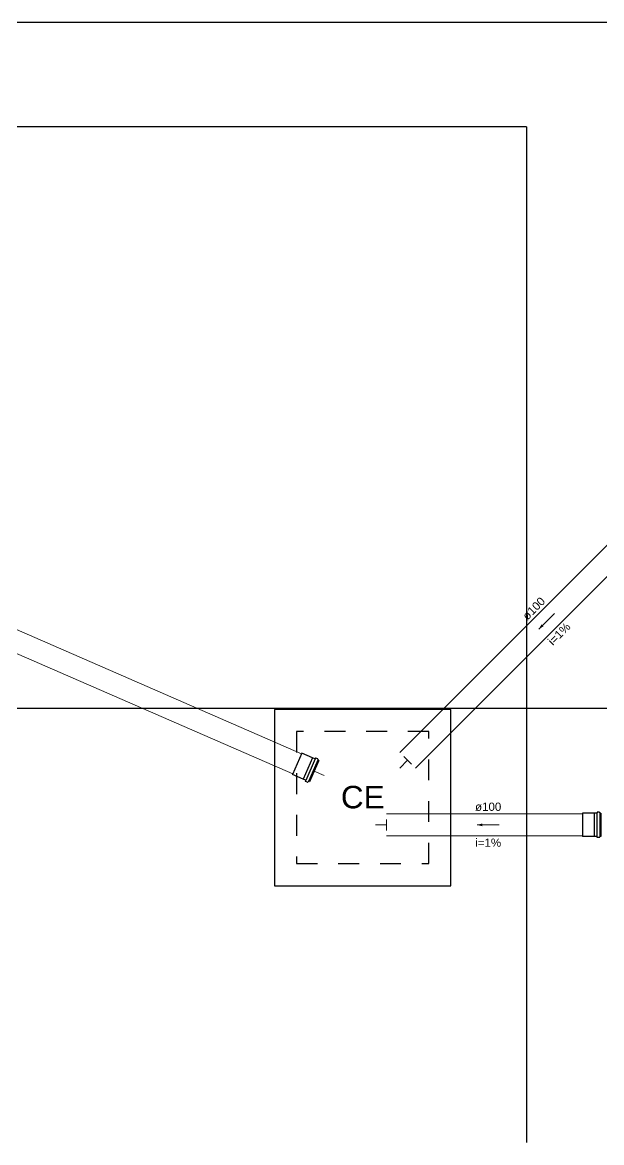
# Model space of a CAD drawing. Header units: millimetres. Extents: x 270 to 744, y -31 to 127.
# Drawn here: x 682.01 to 684.78, y 99.15 to 104.52 of the extents above; entities that cross this region are included whole.
import ezdxf

# ---------------------------------------------------------------- set-up
doc = ezdxf.new("R2010")
doc.units = ezdxf.units.MM
doc.header["$LTSCALE"] = 0.01
doc.header["$MEASUREMENT"] = 0
doc.linetypes.add('Dashed', pattern=[0.75, 0.5, -0.25])
for name, color, linetype, lineweight in [('at_Entity', 7, 'Continuous', 9), ('TQ-Condutos', 3, 'Continuous', 5), ('TQ-Conexões', 9, 'Continuous', 5), ('TQ-Sentido conduto', 9, 'Continuous', 5), ('TQ-Textos conduto', 7, 'Continuous', 5)]:
    doc.layers.add(name, color=color, linetype=linetype, lineweight=lineweight)
for name, color, linetype in [('PAREDES', 8, 'Continuous'), ('Simbolos', 5, 'Continuous'), ('Simbolos_int', 2, 'Continuous')]:
    doc.layers.add(name, color=color, linetype=linetype)
doc.styles.add('Arial', font='arial.ttf')
doc.styles.add('ROMANS', font='simplex.shx')
doc.dimstyles.new('Esc 1-75', dxfattribs={"dimtxt": 0.1275, "dimasz": 0.1125, "dimexe": 0.05, "dimexo": 0.05, "dimgap": 0.1125, "dimtad": 1, "dimzin": 4, "dimdsep": 46, "dimtxsty": 'ROMANS', "dimblk": 'ARCHTICK', "dimcen": 0, "dimclrd": 1, "dimclre": 1, "dimadec": 0, "dimazin": 1, "dimtfac": 1, "dimtix": 1, "dimtmove": 1, "dimatfit": 3, "dimldrblk": 'ARCHTICK', "dimfxl": 0, "dimarcsym": 0})

# ---------------------------------------------------------------- blocks, each defined once
blk = doc.blocks.new('_ARCHTICK')
at = {"color": 0, "linetype": 'ByBlock', "const_width": 0.15}
blk.add_lwpolyline([(-0.5, -0.5), (0.5, 0.5)], dxfattribs=at)
blk = doc.blocks.new('*D24')
at = {"color": 1, "lineweight": -2, "transparency": 16777216}
for p, q in [((676.4273, 101.2859), (676.4273, 101.1859)), ((684.9225, 101.2859), (684.9225, 101.1859)), ((676.4273, 101.2359), (684.9225, 101.2359))]:
    blk.add_line(p, q, dxfattribs=at)
at = {"layer": 'Defpoints', "color": 0, "transparency": 16777216}
for p in [(676.4273, 102.0617), (684.9225, 102.0617), (684.9225, 101.2359)]:
    blk.add_point(p, dxfattribs=at)
at = {"color": 1, "lineweight": -2, "transparency": 16777216, "xscale": 0.1125, "yscale": 0.1125, "zscale": 0.1125, "rotation": 180}
blk.add_blockref('_ARCHTICK', (676.4273, 101.2359), dxfattribs=at)
at = {"color": 1, "lineweight": -2, "transparency": 16777216, "xscale": 0.1125, "yscale": 0.1125, "zscale": 0.1125}
blk.add_blockref('_ARCHTICK', (684.9225, 101.2359), dxfattribs=at)
at = {"color": 0, "transparency": 16777216, "insert": (680.6749, 101.4121), "char_height": 0.1275, "attachment_point": 5, "style": 'ROMANS'}
blk.add_mtext('8.50', dxfattribs=at)

msp = doc.modelspace()

# ---------------------------------------------------------------- hatches: boundary and pattern name
at = {"layer": 'TQ-Sentido conduto', "linetype": 'Continuous'}
for points in [[(684.4814, 101.6148), (684.5043, 101.628), (684.4946, 101.6377)], [(684.1859, 100.6761), (684.2114, 100.6693), (684.2114, 100.683)]]:
    msp.add_hatch(color=256, dxfattribs=at).paths.add_polyline_path(points)

# ---------------------------------------------------------------- linework, layer by layer
at = {"layer": 'at_Entity'}
msp.add_line((682.4929, 104.5236), (682.7898, 104.5236), dxfattribs=at)
at = {"layer": 'PAREDES'}
for p, q in [((686.5647, 104.5236), (673.7325, 104.5236)), ((684.4225, 104.0236), (673.7325, 104.0236)), ((684.4225, 104.0236), (684.4225, 99.1528))]:
    msp.add_line(p, q, dxfattribs=at)
at = {"layer": 'Simbolos'}
for p, q in [((683.3961, 100.9979), (683.3454, 101.02)), ((683.4263, 100.985), (683.3814, 100.8819)), ((683.3964, 100.9981), (683.3961, 100.9979)), ((683.4081, 100.993), (683.3964, 100.9981)), ((683.4108, 100.9958), (683.4094, 100.9934)), ((683.4213, 100.9923), (683.4121, 100.9963)), ((683.4219, 100.9912), (683.4214, 100.988)), ((683.4263, 100.985), (683.422, 100.9869)), ((683.3514, 100.8953), (683.3007, 100.9174)), ((683.3515, 100.895), (683.3514, 100.8953)), ((683.3632, 100.8899), (683.3515, 100.895)), ((683.3629, 100.886), (683.3638, 100.8886)), ((683.3727, 100.8807), (683.3635, 100.8847)), ((683.3739, 100.881), (683.3759, 100.8835)), ((683.3814, 100.8819), (683.3771, 100.8838)), ((684.7466, 100.7321), (684.6914, 100.7321)), ((684.7469, 100.7324), (684.7466, 100.7321)), ((684.7597, 100.7324), (684.7469, 100.7324)), ((684.7609, 100.7361), (684.7607, 100.7333)), ((684.772, 100.737), (684.762, 100.737)), ((684.773, 100.7362), (684.7738, 100.7331)), ((684.7795, 100.7324), (684.7748, 100.7324)), ((684.7795, 100.7324), (684.7795, 100.6199)), ((684.7466, 100.6202), (684.6914, 100.6202)), ((684.7469, 100.6199), (684.7466, 100.6202)), ((684.7597, 100.6199), (684.7469, 100.6199)), ((684.7609, 100.6162), (684.7607, 100.6189)), ((684.772, 100.6153), (684.762, 100.6153)), ((684.773, 100.616), (684.7738, 100.6191)), ((684.7795, 100.6199), (684.7748, 100.6199))]:
    msp.add_line(p, q, dxfattribs=at)
at = {"layer": 'Simbolos', "linetype": 'Continuous'}
msp.add_lwpolyline([(683.2146, 100.3846), (684.0594, 100.3846), (684.0594, 101.2294), (683.2146, 101.2294), (683.2146, 100.3846), (683.2146, 100.3846)], dxfattribs=at)
at = {"layer": 'Simbolos'}
for centre, start, end in [((683.4085, 100.9939), 246.4768, 331.4768), ((683.4117, 100.9953), 66.4768, 151.4768), ((683.4208, 100.9914), 351.4768, 66.4768), ((683.4225, 100.9879), 171.4768, 246.4768), ((683.3639, 100.8856), 161.4768, 246.4768), ((683.3628, 100.8889), 341.4768, 66.4768), ((683.3731, 100.8817), 246.4768, 321.4768), ((683.3767, 100.8828), 66.4768, 141.4768), ((684.7597, 100.7334), 270, 355), ((684.762, 100.736), 90, 175), ((684.772, 100.736), 15, 90), ((684.7748, 100.7334), 195, 270), ((684.7597, 100.6188), 5, 90), ((684.762, 100.6163), 185, 270), ((684.772, 100.6163), 270, 345), ((684.7748, 100.6188), 90, 165)]:
    msp.add_arc(centre, 0.00106, start, end, dxfattribs=at)
at = {"layer": 'Simbolos_int'}
for p, q in [((683.3454, 101.02), (683.3007, 100.9174)), ((683.3961, 100.9979), (683.3514, 100.8953)), ((683.409, 100.9926), (683.3641, 100.8895)), ((683.4213, 100.9872), (683.3764, 100.8841)), ((684.6914, 100.7321), (684.6914, 100.6202)), ((684.7466, 100.7321), (684.7466, 100.6202)), ((684.7606, 100.7324), (684.7606, 100.6199)), ((684.774, 100.7324), (684.774, 100.6199))]:
    msp.add_line(p, q, dxfattribs=at)
at = {"layer": 'Simbolos_int', "linetype": 'Dashed'}
msp.add_lwpolyline([(683.3202, 100.4902), (683.9538, 100.4902), (683.9538, 101.1238), (683.3202, 101.1238), (683.3202, 100.4902), (683.3202, 100.4902)], dxfattribs=at)
at = {"layer": 'TQ-Condutos'}
for p, q in [((683.3441, 101.0171), (678.8124, 102.9897)), ((683.302, 100.9203), (678.7703, 102.8929)), ((685.1226, 102.3306), (683.8152, 101.0233)), ((685.1973, 102.256), (683.8899, 100.9486)), ((684.6914, 100.7289), (683.7506, 100.7289)), ((684.6914, 100.6233), (683.7506, 100.6233))]:
    msp.add_line(p, q, dxfattribs=at)
at = {"layer": 'TQ-Conexões'}
for p, q in [((683.8152, 100.9486), (683.8526, 100.986)), ((683.8339, 101.0046), (683.8712, 100.9673)), ((683.3934, 100.9093), (683.4144, 100.9577)), ((683.4523, 100.9124), (683.4039, 100.9335)), ((683.7506, 100.7025), (683.7506, 100.6497)), ((683.6978, 100.6761), (683.7506, 100.6761))]:
    msp.add_line(p, q, dxfattribs=at)
at = {"layer": 'TQ-Sentido conduto'}
for points in [[(684.5561, 101.6895), (684.4814, 101.6148)], [(684.2915, 100.6761), (684.1859, 100.6761)]]:
    msp.add_lwpolyline(points, dxfattribs=at)

# ---------------------------------------------------------------- texts
at = {"layer": 'Simbolos', "insert": (683.5326, 100.7539), "char_height": 0.10786, "width": 0.258869, "attachment_point": 7, "line_spacing_factor": 0.6, "style": 'Arial'}
msp.add_mtext('CE', dxfattribs=at)
at = {"layer": 'TQ-Textos conduto', "char_height": 0.0396, "width": 0.19008, "attachment_point": 8, "rotation": 45.0001, "line_spacing_factor": 0.6, "style": 'Arial'}
for s, insert in [('ø100', (684.472, 101.6989)), ('i=1%', (684.5933, 101.5776))]:
    msp.add_mtext(s, dxfattribs=dict(at, insert=insert))
at = {"layer": 'TQ-Textos conduto', "char_height": 0.0396, "width": 0.19008, "attachment_point": 8, "line_spacing_factor": 0.6, "style": 'Arial'}
for s, insert in [('ø100', (684.2387, 100.7423)), ('i=1%', (684.2387, 100.5707))]:
    msp.add_mtext(s, dxfattribs=dict(at, insert=insert))

# ---------------------------------------------------------------- dimensions: what is measured, and where the dimension line sits
dim = msp.add_linear_dim(base=(684.9225, 101.2359), p1=(676.4273, 102.0617), p2=(684.9225, 102.0617), dimstyle='Esc 1-75')
dim.commit()
dim.dimension.update_dxf_attribs({"geometry": '*D24', "text_midpoint": (680.6749, 101.4121)})

doc.saveas('drawing.dxf')
